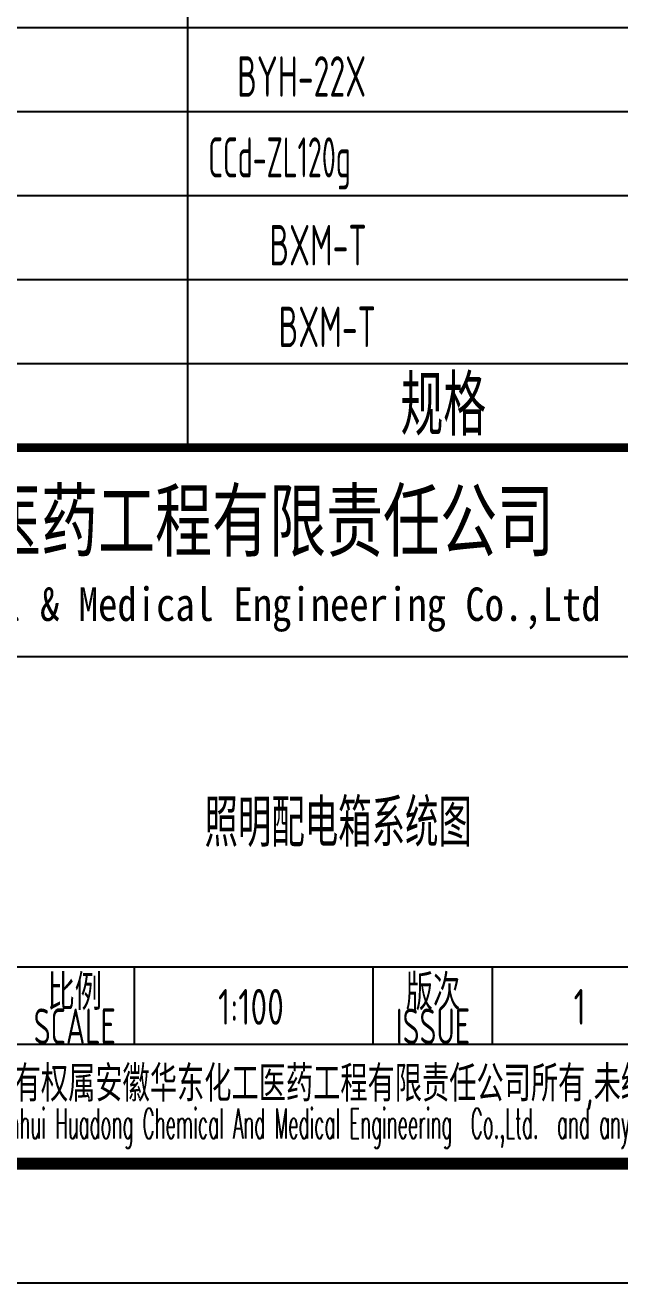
# Model space of a CAD drawing. Extents: x 1151645 to 1632247, y -116298 to 25377.
# Drawn here: x 1316449 to 1321430, y -26383 to -15842 of the extents above; entities that cross this region are included whole.
import ezdxf
from ezdxf.enums import TextEntityAlignment as Align

# ---------------------------------------------------------------- set-up
doc = ezdxf.new("R2010")
doc.units = 0
doc.header["$LTSCALE"] = 1000
doc.header["$MEASUREMENT"] = 0
doc.layers.get('0').update_dxf_attribs({"linetype": 'CONTINUOUS'})
for name, color, linetype in [('DIM_SYMB', 3, 'CONTINUOUS'), ('PUB_TITLE', 4, 'CONTINUOUS'), ('TEL_TAB', 7, 'CONTINUOUS'), ('电气', 3, 'CONTINUOUS')]:
    doc.layers.add(name, color=color, linetype=linetype)
doc.styles.add('ECEC_TQ', font='txt_l.shx', dxfattribs={"bigfont": 'hztxt_l.shx'})
doc.styles.add('sceic', font='sceie.shx', dxfattribs={"width": 0.67, "bigfont": 'sceic.shx'})
doc.styles.add('sceie', font='sceie.shx', dxfattribs={"width": 0.7, "bigfont": 'sceic.shx'})
doc.styles.add('TSSD_Rein', font='Tssdeng.shx', dxfattribs={"width": 0.7, "bigfont": 'hztxt.shx'})
doc.styles.add('宋体', font='', dxfattribs={"width": 0.7})
doc.styles.get('宋体').set_extended_font_data('SimSun')

msp = doc.modelspace()

# ---------------------------------------------------------------- linework, layer by layer
for p, q in [((1310864.4, -21133), (1321864.4, -21133)), ((1316364.4, -23733), (1328864.4, -23733)), ((1317364.4, -24383), (1317364.4, -23733)), ((1319364.4, -24383), (1319364.4, -23733)), ((1320364.4, -24383), (1320364.4, -23733)), ((1310864.4, -24383), (1328864.4, -24383)), ((1310864.4, -25383), (1328864.4, -25383))]:
    msp.add_line(p, q)
at = {"const_width": 70}
msp.add_lwpolyline([(1328864.4, -19383), (1310864.4, -19383)], dxfattribs=at)
at = {"layer": 'PUB_TITLE'}
msp.add_lwpolyline([(1270464.4, -26383), (1329864.4, -26383), (1329864.4, 15617), (1270464.4, 15617)], close=True, dxfattribs=at)
at = {"layer": 'PUB_TITLE', "const_width": 100}
msp.add_lwpolyline([(1272964.4, -25383), (1328864.4, -25383), (1328864.4, 14617), (1272964.4, 14617)], close=True, dxfattribs=at)
at = {"layer": '电气', "color": 7}
for p, q in [((1317809, -5997), (1317809, -19383)), ((1310864.4, -15860.4), (1328980.8, -15860.4)), ((1310864.4, -16564.9), (1328980.8, -16564.9)), ((1310864.4, -17269.4), (1328980.8, -17269.4)), ((1310864.4, -17973.9), (1328980.8, -17973.9)), ((1310864.4, -18678.5), (1328980.8, -18678.5))]:
    msp.add_line(p, q, dxfattribs=at)

# ---------------------------------------------------------------- texts
for s, height, style, width, p in [('安徽华东化工医药工程有限责任公司', 500, '宋体', 0.7, (1317059.3, -19983)), ('Anhui Huadong Chemical & Medical Engineering Co.,Ltd', 280, '宋体', 0.85, (1317059.3, -20733)), ('比例', 300, 'sceie', 0.8, (1316864.4, -23933)), ('版次', 300, 'sceie', 0.8, (1319864.4, -23933)), ('1:100', 300, 'sceie', 0.8, (1318340.3, -24069.9)), ('1', 300, 'sceie', 0.8, (1321093.8, -24069.9)), ('SCALE', 300, 'sceie', 0.7, (1316864.4, -24233)), ('ISSUE', 300, 'sceie', 0.7, (1319864.4, -24233)), ('本文件专有权属安徽华东化工医药工程有限责任公司所有,未经许可不得复制或转让给第三方', 300, 'sceie', 0.8, (1320035.5, -24731.9)), ('The proprietary right of this document belongs to Anhui Huadong Chemical And Medical Engineering  Co.,Ltd.  and any replication or transfer to the 3rd. side is forbidden without its permission. ', 250, 'ECEC_TQ', 0.45, (1319864.4, -25083))]:
    msp.add_text(s, height=height, dxfattribs=dict(style=style, width=width)).set_placement(p, align=Align.MIDDLE)
at = {"layer": 'DIM_SYMB', "color": 7, "linetype": 'ByBlock', "style": 'TSSD_Rein', "width": 0.7}
msp.add_text('照明配电箱系统图', height=400, dxfattribs=at).set_placement((1317950.6, -22728.1))
at = {"layer": 'TEL_TAB', "color": 0, "linetype": 'ByBlock', "style": 'sceic', "width": 0.67}
for s, p in [('BYH-22X', (1318224.3, -16442)), ('BXM-T', (1318571.2, -18540.1))]:
    msp.add_text(s, height=340, dxfattribs=at).set_placement(p)
at = {"layer": 'TEL_TAB', "color": 1, "linetype": 'ByBlock', "style": 'sceic', "width": 0.67}
msp.add_text('BXM-T', height=340, dxfattribs=at).set_placement((1318494.2, -17855.9))
at = {"layer": '电气', "color": 7, "style": 'sceie'}
for s, height, width, p in [('CCd-ZL120g', 335.49, 0.6, (1317981.9, -17117.7)), ('规格', 503.23, 0.75, (1319592.5, -19282.3))]:
    msp.add_text(s, height=height, dxfattribs=dict(at, width=width)).set_placement(p)

doc.saveas('drawing.dxf')
